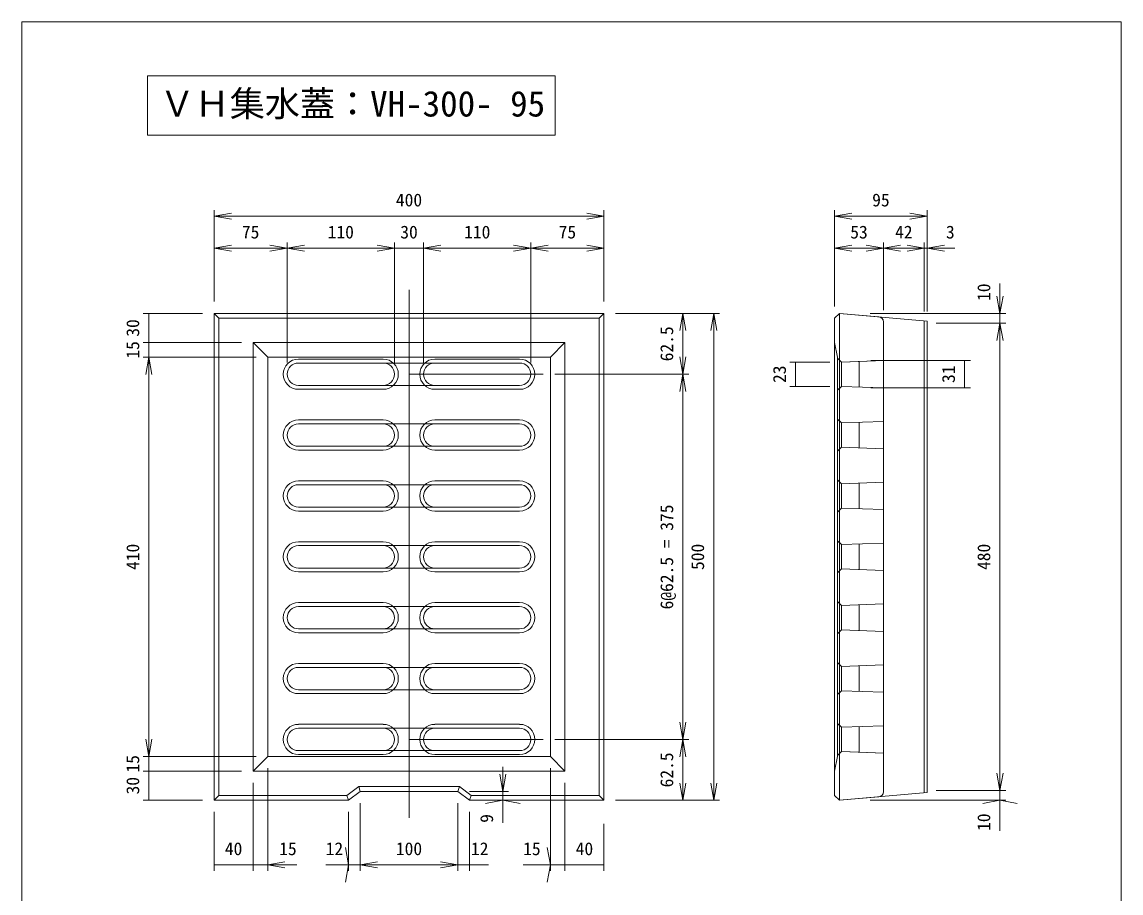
# Model space of a CAD drawing. Units: millimetres on the paper, with parts at other scales. Extents: x 26 to 677, y 48 to 350.
# Drawn here: x 270.4 to 458.3, y 188.9 to 338 of the extents above; entities that cross this region are included whole.
import ezdxf
from ezdxf.enums import TextEntityAlignment as Align

# ---------------------------------------------------------------- set-up
doc = ezdxf.new("R2010")
doc.units = ezdxf.units.MM
doc.layers.add('シート4', color=4, linetype='Continuous', lineweight=18)
doc.styles.add('ＭＳ ゴシック-5.0-0.0', font='')
doc.styles.get('ＭＳ ゴシック-5.0-0.0').set_extended_font_data('ＭＳ ゴシック-5.0-0.0')

msp = doc.modelspace()

# ---------------------------------------------------------------- linework, layer by layer
at = {"layer": 'シート4', "color": 2}
for p, q in [((270.403, 337.996), (458.348, 337.996)), ((270.403, 337.996), (270.403, 64.259)), ((458.348, 337.996), (458.348, 64.259)), ((303.26, 288.131), (303.26, 204.798)), ((303.26, 288.131), (369.927, 288.131)), ((369.927, 288.131), (369.927, 204.798)), ((410.209, 288.131), (409.375, 287.298)), ((410.209, 288.131), (425.209, 286.792)), ((409.375, 287.298), (409.375, 205.631)), ((417.709, 286.699), (417.709, 206.23)), ((424.709, 286.836), (424.709, 206.092)), ((425.209, 286.792), (425.209, 206.137)), ((409.375, 283.131), (409.875, 280.631)), ((409.875, 280.631), (409.875, 212.298)), ((409.875, 280.464), (410.542, 279.798)), ((410.542, 279.798), (417.709, 280.058)), ((317.677, 279.631), (332.177, 279.631)), ((355.51, 279.631), (341.01, 279.631)), ((410.542, 279.798), (410.542, 275.631)), ((413.542, 275.522), (413.542, 279.907)), ((317.677, 275.798), (332.177, 275.798)), ((355.51, 275.798), (341.01, 275.798)), ((409.875, 274.964), (410.542, 275.631)), ((410.542, 275.631), (417.709, 275.37)), ((317.677, 269.214), (332.177, 269.214)), ((355.51, 269.214), (341.01, 269.214)), ((409.875, 270.048), (410.542, 269.381)), ((410.542, 269.381), (417.709, 269.642)), ((410.542, 269.381), (410.542, 265.214)), ((413.542, 265.105), (413.542, 269.49)), ((317.677, 265.381), (332.177, 265.381)), ((355.51, 265.381), (341.01, 265.381)), ((409.875, 264.548), (410.542, 265.214)), ((410.542, 265.214), (417.709, 264.954)), ((409.875, 259.631), (410.542, 258.964)), ((317.677, 258.798), (332.177, 258.798)), ((355.51, 258.798), (341.01, 258.798)), ((410.542, 258.964), (417.709, 259.225)), ((410.542, 258.964), (410.542, 254.798)), ((413.542, 254.689), (413.542, 259.073)), ((317.677, 254.964), (332.177, 254.964)), ((355.51, 254.964), (341.01, 254.964)), ((409.875, 254.131), (410.542, 254.798)), ((410.542, 254.798), (417.709, 254.537)), ((317.677, 248.381), (332.177, 248.381)), ((355.51, 248.381), (341.01, 248.381)), ((409.875, 249.214), (410.542, 248.548)), ((410.542, 248.548), (417.709, 248.808)), ((410.542, 248.548), (410.542, 244.381)), ((413.542, 244.272), (413.542, 248.657)), ((317.677, 244.548), (332.177, 244.548)), ((355.51, 244.548), (341.01, 244.548)), ((409.875, 243.714), (410.542, 244.381)), ((410.542, 244.381), (417.709, 244.12)), ((409.875, 238.798), (410.542, 238.131)), ((317.677, 237.964), (332.177, 237.964)), ((355.51, 237.964), (341.01, 237.964)), ((410.542, 238.131), (417.709, 238.392)), ((410.542, 238.131), (410.542, 233.964)), ((413.542, 233.855), (413.542, 238.24)), ((317.677, 234.131), (332.177, 234.131)), ((355.51, 234.131), (341.01, 234.131)), ((409.875, 233.298), (410.542, 233.964)), ((410.542, 233.964), (417.709, 233.704)), ((317.677, 227.548), (332.177, 227.548)), ((355.51, 227.548), (341.01, 227.548)), ((409.875, 228.381), (410.542, 227.714)), ((410.542, 227.714), (417.709, 227.975)), ((410.542, 227.714), (410.542, 223.548)), ((413.542, 223.439), (413.542, 227.823)), ((317.677, 223.714), (332.177, 223.714)), ((355.51, 223.714), (341.01, 223.714)), ((409.875, 222.881), (410.542, 223.548)), ((410.542, 223.548), (417.709, 223.287)), ((317.677, 217.131), (332.177, 217.131)), ((355.51, 217.131), (341.01, 217.131)), ((409.875, 217.964), (410.542, 217.298)), ((410.542, 217.298), (417.709, 217.558)), ((410.542, 217.298), (410.542, 213.131)), ((413.542, 213.022), (413.542, 217.407)), ((317.677, 213.298), (332.177, 213.298)), ((355.51, 213.298), (341.01, 213.298)), ((409.875, 212.464), (410.542, 213.131)), ((410.542, 213.131), (417.709, 212.87)), ((409.875, 212.298), (409.375, 209.798)), ((328.26, 206.298), (326.26, 204.798)), ((328.26, 206.298), (344.927, 206.298)), ((344.927, 206.298), (346.927, 204.798)), ((410.209, 204.798), (409.375, 205.631)), ((425.209, 206.137), (410.209, 204.798)), ((303.26, 204.798), (326.26, 204.798)), ((346.927, 204.798), (369.927, 204.798))]:
    msp.add_line(p, q, dxfattribs=at)
at = {"layer": 'シート4'}
for p, q in [((291.854, 328.799), (361.565, 328.799)), ((291.854, 318.642), (291.854, 328.799)), ((361.565, 328.799), (361.565, 318.642)), ((361.565, 318.642), (291.854, 318.642)), ((303.26, 290.131), (303.26, 305.771)), ((303.26, 304.771), (306.214, 305.292)), ((303.26, 304.771), (306.214, 304.25)), ((303.26, 304.771), (369.927, 304.771)), ((369.927, 304.771), (366.972, 305.292)), ((369.927, 304.771), (366.972, 304.25)), ((369.927, 290.131), (369.927, 305.771)), ((409.375, 289.298), (409.375, 305.771)), ((409.375, 304.771), (412.33, 305.292)), ((409.375, 304.771), (412.33, 304.25)), ((409.375, 304.771), (425.209, 304.771)), ((425.209, 304.771), (422.254, 305.292)), ((425.209, 304.771), (422.254, 304.25)), ((425.209, 288.42), (425.209, 305.771)), ((303.26, 299.283), (306.214, 299.804)), ((303.26, 299.283), (306.214, 298.762)), ((303.26, 299.283), (315.76, 299.283)), ((315.76, 299.283), (312.806, 299.804)), ((315.76, 299.283), (312.806, 298.762)), ((315.76, 279.714), (315.76, 300.283)), ((315.76, 299.283), (318.714, 299.804)), ((315.76, 299.283), (318.714, 298.762)), ((334.093, 299.283), (315.76, 299.283)), ((334.093, 299.283), (331.139, 299.804)), ((334.093, 299.283), (331.139, 298.762)), ((334.093, 279.714), (334.093, 300.283)), ((334.093, 299.283), (339.093, 299.283)), ((339.093, 279.714), (339.093, 300.283)), ((339.093, 299.283), (342.048, 299.804)), ((339.093, 299.283), (342.048, 298.762)), ((339.093, 299.283), (357.427, 299.283)), ((357.427, 299.283), (354.472, 299.804)), ((357.427, 299.283), (354.472, 298.762)), ((357.427, 279.714), (357.427, 300.283)), ((357.427, 299.283), (360.381, 299.804)), ((357.427, 299.283), (360.381, 298.762)), ((357.427, 299.283), (369.927, 299.283)), ((369.927, 299.283), (366.972, 299.804)), ((369.927, 299.283), (366.972, 298.762)), ((409.375, 299.283), (412.33, 299.804)), ((409.375, 299.283), (412.33, 298.762)), ((409.375, 299.283), (417.709, 299.283)), ((417.709, 299.283), (414.754, 299.804)), ((417.709, 299.283), (414.754, 298.762)), ((417.709, 288.699), (417.709, 300.283)), ((417.709, 299.283), (420.663, 299.804)), ((417.709, 299.283), (420.663, 298.762)), ((417.709, 299.283), (424.709, 299.283)), ((424.709, 299.283), (421.754, 299.804)), ((424.709, 299.283), (421.754, 298.762)), ((424.709, 288.464), (424.709, 300.283)), ((424.709, 299.283), (425.209, 299.283)), ((425.209, 299.283), (428.163, 299.804)), ((425.209, 299.283), (428.163, 298.762)), ((425.209, 299.283), (429.91, 299.283)), ((437.646, 288.131), (437.646, 293.253)), ((336.593, 292.149), (336.593, 201.784)), ((437.646, 288.131), (437.125, 291.085)), ((437.646, 288.131), (438.166, 291.085)), ((291.108, 288.131), (301.26, 288.131)), ((292.108, 288.131), (292.108, 283.131)), ((304.093, 287.298), (303.26, 288.131)), ((369.927, 288.131), (369.093, 287.298)), ((371.927, 288.131), (389.705, 288.131)), ((383.422, 288.131), (382.901, 285.177)), ((383.422, 288.131), (383.943, 285.177)), ((383.422, 277.714), (383.422, 288.131)), ((388.705, 288.131), (388.184, 285.177)), ((388.705, 288.131), (389.226, 285.177)), ((388.705, 288.131), (388.705, 204.798)), ((410.209, 288.131), (410.209, 204.798)), ((415.427, 288.131), (438.646, 288.131)), ((437.646, 286.464), (437.646, 288.131)), ((304.093, 287.298), (304.093, 205.631)), ((304.093, 287.298), (369.093, 287.298)), ((369.093, 287.298), (369.093, 205.631)), ((426.709, 286.464), (438.646, 286.464)), ((437.646, 286.464), (437.125, 283.51)), ((437.646, 286.464), (438.166, 283.51)), ((437.646, 286.464), (437.646, 206.464)), ((291.108, 283.131), (307.927, 283.131)), ((292.108, 283.131), (292.108, 280.631)), ((309.927, 283.131), (309.927, 209.798)), ((309.927, 283.131), (363.26, 283.131)), ((312.427, 280.631), (309.927, 283.131)), ((360.76, 280.631), (363.26, 283.131)), ((363.26, 283.131), (363.26, 209.798)), ((291.108, 280.631), (310.427, 280.631)), ((292.108, 280.631), (291.587, 277.677)), ((292.108, 280.631), (292.629, 277.677)), ((292.108, 280.631), (292.108, 212.298)), ((360.76, 280.631), (312.427, 280.631)), ((312.427, 280.631), (312.427, 212.298)), ((317.677, 280.298), (332.177, 280.298)), ((355.51, 280.298), (341.01, 280.298)), ((360.76, 280.631), (360.76, 212.298)), ((383.422, 277.714), (382.901, 280.669)), ((383.422, 277.714), (383.943, 280.669)), ((415.542, 280.058), (432.605, 280.058)), ((431.605, 280.058), (431.605, 275.37)), ((332.177, 279.631), (341.01, 279.631)), ((401.697, 279.798), (408.542, 279.798)), ((402.697, 279.798), (402.697, 275.631)), ((336.593, 277.714), (359.547, 277.714)), ((361.547, 277.714), (384.422, 277.714)), ((383.422, 277.714), (382.901, 274.76)), ((383.422, 277.714), (383.943, 274.76)), ((383.422, 277.714), (383.422, 215.214)), ((317.677, 275.131), (332.177, 275.131)), ((332.177, 275.798), (341.01, 275.798)), ((355.51, 275.131), (341.01, 275.131)), ((401.697, 275.631), (408.542, 275.631)), ((415.542, 275.37), (432.605, 275.37)), ((317.677, 269.881), (332.177, 269.881)), ((332.177, 269.214), (341.01, 269.214)), ((355.51, 269.881), (341.01, 269.881)), ((332.177, 265.381), (341.01, 265.381)), ((317.677, 264.714), (332.177, 264.714)), ((355.51, 264.714), (341.01, 264.714)), ((317.677, 259.464), (332.177, 259.464)), ((355.51, 259.464), (341.01, 259.464)), ((332.177, 258.798), (341.01, 258.798)), ((317.677, 254.298), (332.177, 254.298)), ((332.177, 254.964), (341.01, 254.964)), ((355.51, 254.298), (341.01, 254.298)), ((317.677, 249.048), (332.177, 249.048)), ((332.177, 248.381), (341.01, 248.381)), ((355.51, 249.048), (341.01, 249.048)), ((332.177, 244.548), (341.01, 244.548)), ((317.677, 243.881), (332.177, 243.881)), ((355.51, 243.881), (341.01, 243.881)), ((317.677, 238.631), (332.177, 238.631)), ((332.177, 237.964), (341.01, 237.964)), ((355.51, 238.631), (341.01, 238.631)), ((317.677, 233.464), (332.177, 233.464)), ((332.177, 234.131), (341.01, 234.131)), ((355.51, 233.464), (341.01, 233.464)), ((317.677, 228.214), (332.177, 228.214)), ((332.177, 227.548), (341.01, 227.548)), ((355.51, 228.214), (341.01, 228.214)), ((332.177, 223.714), (341.01, 223.714)), ((317.677, 223.048), (332.177, 223.048)), ((355.51, 223.048), (341.01, 223.048)), ((383.422, 215.214), (382.901, 218.169)), ((383.422, 215.214), (383.943, 218.169)), ((317.677, 217.798), (332.177, 217.798)), ((332.177, 217.131), (341.01, 217.131)), ((355.51, 217.798), (341.01, 217.798)), ((292.108, 212.298), (291.587, 215.252)), ((292.108, 212.298), (292.629, 215.252)), ((336.593, 215.214), (359.547, 215.214)), ((361.547, 215.214), (384.422, 215.214)), ((383.422, 215.214), (382.901, 212.26)), ((383.422, 215.214), (383.943, 212.26)), ((383.422, 215.214), (383.422, 204.798)), ((317.677, 212.631), (332.177, 212.631)), ((332.177, 213.298), (341.01, 213.298)), ((355.51, 212.631), (341.01, 212.631)), ((291.108, 212.298), (310.427, 212.298)), ((292.108, 209.798), (292.108, 212.298)), ((312.427, 212.298), (309.927, 209.798)), ((312.427, 212.298), (355.343, 212.298)), ((341.177, 212.298), (360.76, 212.298)), ((352.624, 206.298), (352.624, 210.526)), ((360.76, 212.298), (363.26, 209.798)), ((291.108, 209.798), (307.927, 209.798)), ((292.108, 209.798), (292.108, 204.798)), ((309.927, 209.798), (363.26, 209.798)), ((312.427, 192.748), (312.427, 210.298)), ((352.624, 206.298), (352.103, 209.252)), ((352.624, 206.298), (353.145, 209.252)), ((360.76, 192.748), (360.76, 210.298)), ((437.646, 206.464), (437.125, 209.419)), ((437.646, 206.464), (438.166, 209.419)), ((309.927, 192.748), (309.927, 207.798)), ((327.982, 207.131), (325.982, 205.631)), ((327.982, 207.131), (345.204, 207.131)), ((327.982, 207.131), (328.26, 206.298)), ((345.204, 207.131), (344.927, 206.298)), ((345.204, 207.131), (347.204, 205.631)), ((363.26, 192.748), (363.26, 207.798)), ((383.422, 204.798), (382.901, 207.752)), ((383.422, 204.798), (383.943, 207.752)), ((388.705, 204.798), (388.184, 207.752)), ((388.705, 204.798), (389.226, 207.752)), ((304.093, 205.631), (303.26, 204.798)), ((304.093, 205.631), (325.982, 205.631)), ((325.982, 205.631), (326.26, 204.798)), ((346.927, 206.298), (353.624, 206.298)), ((347.204, 205.631), (346.927, 204.798)), ((347.204, 205.631), (369.093, 205.631)), ((352.624, 206.298), (352.624, 204.798)), ((369.093, 205.631), (369.927, 204.798)), ((426.709, 206.464), (438.646, 206.464)), ((437.646, 206.464), (437.646, 204.798)), ((291.108, 204.798), (301.26, 204.798)), ((328.26, 192.748), (328.26, 204.298)), ((344.927, 192.748), (344.927, 204.298)), ((352.624, 204.798), (349.67, 204.277)), ((352.624, 204.798), (355.579, 204.277)), ((352.624, 204.798), (352.624, 200.942)), ((371.927, 204.798), (389.705, 204.798)), ((415.427, 204.798), (438.646, 204.798)), ((437.646, 204.798), (434.691, 204.277)), ((437.646, 204.798), (440.6, 204.277)), ((437.646, 204.798), (437.646, 199.558)), ((303.26, 192.748), (303.26, 202.798)), ((326.26, 192.748), (326.26, 202.798)), ((346.927, 192.748), (346.927, 202.798)), ((369.927, 192.748), (369.927, 200.798)), ((326.26, 193.748), (325.739, 196.702)), ((360.76, 193.748), (360.239, 196.702)), ((303.26, 193.748), (309.927, 193.748)), ((312.427, 193.748), (309.927, 193.748)), ((312.427, 193.748), (315.381, 194.269)), ((312.427, 193.748), (315.381, 193.227)), ((312.427, 193.748), (317.388, 193.748)), ((326.26, 193.748), (322.337, 193.748)), ((326.26, 193.748), (325.739, 190.793)), ((328.26, 193.748), (326.26, 193.748)), ((328.26, 193.748), (331.214, 194.269)), ((328.26, 193.748), (331.214, 193.227)), ((328.26, 193.748), (344.927, 193.748)), ((344.927, 193.748), (341.972, 194.269)), ((344.927, 193.748), (341.972, 193.227)), ((344.927, 193.748), (346.927, 193.748)), ((346.927, 193.748), (350.181, 193.748)), ((360.76, 193.748), (356.107, 193.748)), ((360.76, 193.748), (360.239, 190.793)), ((360.76, 193.748), (363.26, 193.748)), ((363.26, 193.748), (369.927, 193.748))]:
    msp.add_line(p, q, dxfattribs=at)
at = {"layer": 'シート4', "color": 9}
for p, q in [((409.375, 287.298), (410.209, 288.131)), ((410.209, 288.131), (416.95, 287.529)), ((409.375, 283.131), (409.375, 287.298)), ((416.95, 287.529), (417.15, 287.486)), ((417.15, 287.486), (417.49, 287.262)), ((417.49, 287.262), (417.609, 287.094)), ((417.609, 287.094), (417.683, 286.903)), ((417.683, 286.903), (417.709, 286.699)), ((417.709, 286.699), (417.709, 280.058)), ((409.875, 280.631), (409.375, 283.131)), ((409.875, 280.464), (409.875, 280.631)), ((410.542, 279.798), (409.875, 280.464)), ((417.709, 280.058), (413.542, 279.907)), ((413.542, 279.907), (410.542, 279.798)), ((410.542, 275.631), (409.875, 274.964)), ((409.875, 274.964), (409.875, 270.048)), ((417.709, 275.37), (410.542, 275.631)), ((417.709, 269.642), (417.709, 275.37)), ((409.875, 270.048), (410.542, 269.381)), ((410.542, 269.381), (417.709, 269.642)), ((410.542, 265.214), (409.875, 264.548)), ((417.709, 264.954), (410.542, 265.214)), ((409.875, 264.548), (409.875, 259.631)), ((417.709, 259.225), (417.709, 264.954)), ((409.875, 259.631), (410.542, 258.964)), ((410.542, 258.964), (417.709, 259.225)), ((410.542, 254.798), (409.875, 254.131)), ((409.875, 254.131), (409.875, 249.214)), ((417.709, 254.537), (410.542, 254.798)), ((417.709, 248.808), (417.709, 254.537)), ((409.875, 249.214), (410.542, 248.548)), ((410.542, 248.548), (417.709, 248.808)), ((410.542, 244.381), (409.875, 243.714)), ((417.709, 244.12), (410.542, 244.381)), ((409.875, 243.714), (409.875, 238.798)), ((417.709, 238.392), (417.709, 244.12)), ((409.875, 238.798), (410.542, 238.131)), ((410.542, 238.131), (417.709, 238.392)), ((410.542, 233.964), (409.875, 233.298)), ((409.875, 233.298), (409.875, 228.381)), ((417.709, 233.704), (410.542, 233.964)), ((417.709, 227.975), (417.709, 233.704)), ((409.875, 228.381), (410.542, 227.714)), ((410.542, 227.714), (417.709, 227.975)), ((410.542, 223.548), (409.875, 222.881)), ((409.875, 222.881), (409.875, 217.964)), ((417.709, 223.287), (410.542, 223.548)), ((417.709, 217.558), (417.709, 223.287)), ((409.875, 217.964), (410.542, 217.298)), ((410.542, 217.298), (417.709, 217.558)), ((410.542, 213.131), (409.875, 212.464)), ((409.875, 212.464), (409.875, 212.298)), ((413.542, 213.022), (410.542, 213.131)), ((417.709, 212.87), (413.542, 213.022)), ((417.709, 206.23), (417.709, 212.87)), ((409.875, 212.298), (409.375, 209.798)), ((409.375, 209.798), (409.375, 205.631)), ((409.375, 205.631), (410.209, 204.798)), ((410.209, 204.798), (416.95, 205.4)), ((416.95, 205.4), (417.15, 205.443)), ((417.15, 205.443), (417.49, 205.667)), ((417.49, 205.667), (417.609, 205.835)), ((417.609, 205.835), (417.683, 206.026)), ((417.683, 206.026), (417.709, 206.23))]:
    msp.add_line(p, q, dxfattribs=at)
at = {"layer": 'シート4', "color": 2}
for centre, radius, start, end in [((416.875, 286.699), 0.833, 0, 84.89783), ((317.677, 277.714), 1.917, 90, 270), ((332.177, 277.714), 1.917, 270, 90), ((341.01, 277.714), 1.917, 90, 270), ((355.51, 277.714), 1.917, 270, 90), ((317.677, 267.298), 1.917, 90, 270), ((332.177, 267.298), 1.917, 270, 90), ((341.01, 267.298), 1.917, 90, 270), ((355.51, 267.298), 1.917, 270, 90), ((317.677, 256.881), 1.917, 90, 270), ((332.177, 256.881), 1.917, 270, 90), ((341.01, 256.881), 1.917, 90, 270), ((355.51, 256.881), 1.917, 270, 90), ((317.677, 246.464), 1.917, 90, 270), ((332.177, 246.464), 1.917, 270, 90), ((341.01, 246.464), 1.917, 90, 270), ((355.51, 246.464), 1.917, 270, 90), ((317.677, 236.048), 1.917, 90, 270), ((332.177, 236.048), 1.917, 270, 90), ((341.01, 236.048), 1.917, 90, 270), ((355.51, 236.048), 1.917, 270, 90), ((317.677, 225.631), 1.917, 90, 270), ((332.177, 225.631), 1.917, 270, 90), ((341.01, 225.631), 1.917, 90, 270), ((355.51, 225.631), 1.917, 270, 90), ((317.677, 215.214), 1.917, 90, 270), ((332.177, 215.214), 1.917, 270, 90), ((341.01, 215.214), 1.917, 90, 270), ((355.51, 215.214), 1.917, 270, 90), ((416.875, 206.23), 0.833, 275.10217, 0)]:
    msp.add_arc(centre, radius, start, end, dxfattribs=at)
at = {"layer": 'シート4'}
for centre, start, end in [((317.677, 277.714), 90, 270), ((332.177, 277.714), 270, 90), ((341.01, 277.714), 90, 270), ((355.51, 277.714), 270, 90), ((317.677, 267.298), 90, 270), ((332.177, 267.298), 270, 90), ((341.01, 267.298), 90, 270), ((355.51, 267.298), 270, 90), ((317.677, 256.881), 90, 270), ((332.177, 256.881), 270, 90), ((341.01, 256.881), 90, 270), ((355.51, 256.881), 270, 90), ((317.677, 246.464), 90, 270), ((332.177, 246.464), 270, 90), ((341.01, 246.464), 90, 270), ((355.51, 246.464), 270, 90), ((317.677, 236.048), 90, 270), ((332.177, 236.048), 270, 90), ((341.01, 236.048), 90, 270), ((355.51, 236.048), 270, 90), ((317.677, 225.631), 90, 270), ((332.177, 225.631), 270, 90), ((341.01, 225.631), 90, 270), ((355.51, 225.631), 270, 90), ((317.677, 215.214), 90, 270), ((332.177, 215.214), 270, 90), ((341.01, 215.214), 90, 270), ((355.51, 215.214), 270, 90)]:
    msp.add_arc(centre, 2.583, start, end, dxfattribs=at)

# ---------------------------------------------------------------- texts
at = {"layer": 'シート4', "color": 7, "style": 'ＭＳ ゴシック-5.0-0.0'}
for s, height, p in [('ＶＨ集水蓋：VH-300- 95', 4.399, (293.94, 320.489)), ('400', 2.199, (334.343, 305.771)), ('95', 2.199, (415.792, 305.771)), ('75', 2.199, (308.01, 300.283)), ('110', 2.199, (322.677, 300.283)), ('30', 2.199, (335.093, 300.283)), ('110', 2.199, (346.01, 300.283)), ('75', 2.199, (362.177, 300.283)), ('53', 2.199, (412.042, 300.283)), ('42', 2.199, (419.709, 300.283)), ('3', 2.199, (428.41, 300.283)), ('40', 2.199, (305.093, 194.748)), ('15', 2.199, (314.388, 194.748)), ('12', 2.199, (322.337, 194.748)), ('100', 2.199, (334.343, 194.748)), ('12', 2.199, (347.181, 194.748)), ('15', 2.199, (356.107, 194.748)), ('40', 2.199, (365.093, 194.748))]:
    msp.add_text(s, height=height, dxfattribs=at).set_placement(p, align=Align.BOTTOM_LEFT)
for s, p in [('10', (436.646, 290.253)), ('30', (291.108, 284.131)), ('62.5', (382.422, 279.923)), ('15', (291.108, 280.381)), ('23', (401.697, 276.214)), ('31', (430.605, 276.214)), ('6@62.5 = 375', (382.422, 237.464)), ('410', (291.108, 244.214)), ('500', (387.705, 244.214)), ('480', (436.646, 244.214)), ('62.5', (382.422, 207.006)), ('15', (291.108, 209.548)), ('30', (291.108, 205.798)), ('9', (351.624, 200.942)), ('10', (436.646, 199.558))]:
    msp.add_text(s, height=2.199, rotation=90, dxfattribs=at).set_placement(p, align=Align.BOTTOM_LEFT)

doc.saveas('drawing.dxf')
